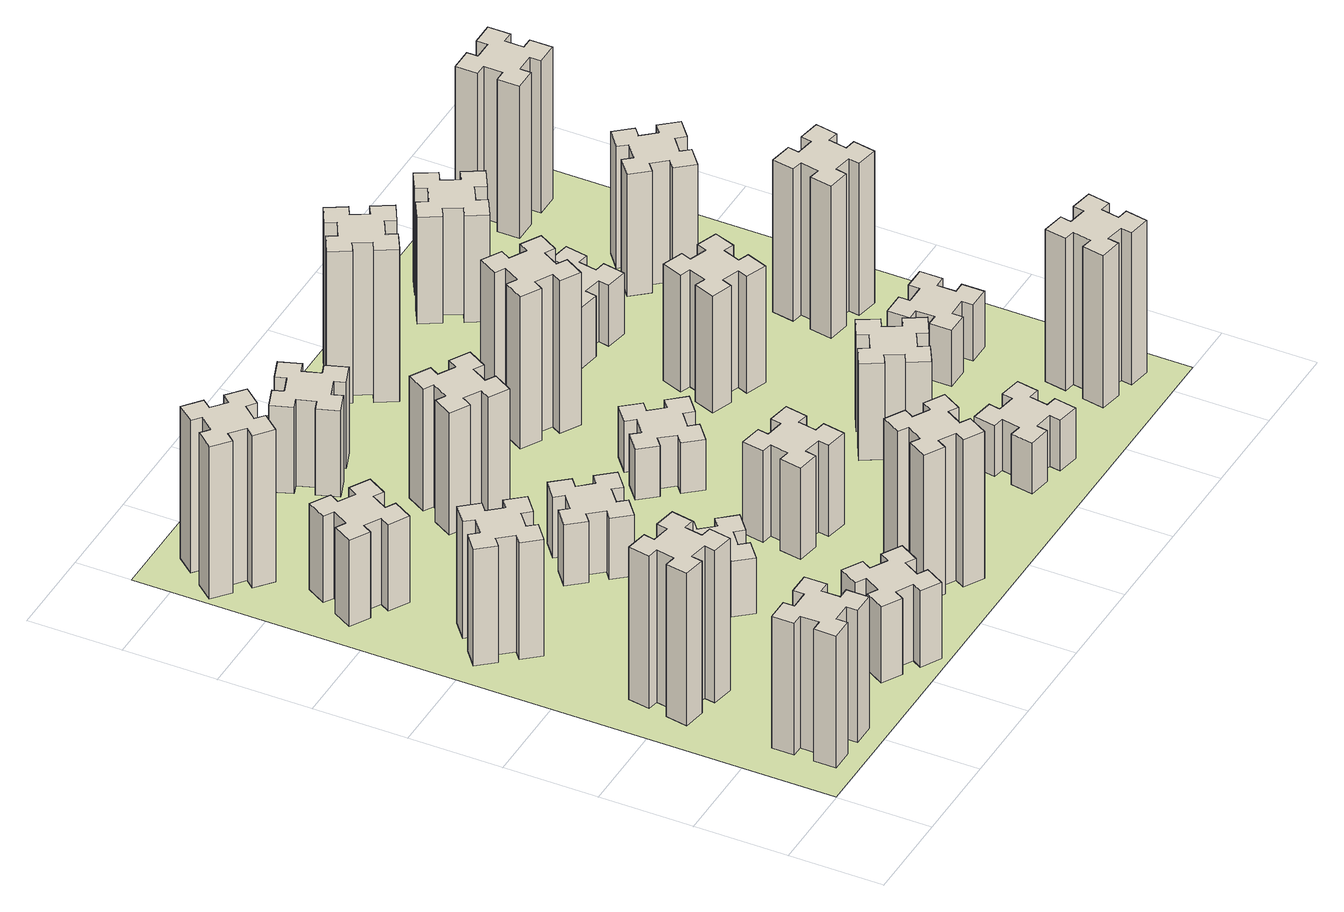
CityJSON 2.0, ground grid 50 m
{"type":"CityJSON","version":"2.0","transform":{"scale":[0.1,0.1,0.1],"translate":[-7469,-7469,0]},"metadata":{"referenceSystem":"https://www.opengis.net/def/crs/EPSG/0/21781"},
"CityObjects":{
"building1":{"type":"Building","attributes":{"class":"1000","function":"1000","usage":"1000","yearOfConstruction":2016,"roofType":"1000","measuredHeight":78,"storeysAboveGround":30,"storeysBelowGround":0},"geometry":[{"type":"Solid","lod":"1","boundaries":[[[[0,1,2,3,4,5,6,7,8,9,10,11,12,13,14,15,16,17,18,19]],[[17,16,20,21]],[[16,15,22,20]],[[15,14,23,22]],[[14,13,24,23]],[[13,12,25,24]],[[12,11,26,25]],[[11,10,27,26]],[[10,9,28,27]],[[9,8,29,28]],[[8,7,30,29]],[[7,6,31,30]],[[6,5,32,31]],[[5,4,33,32]],[[4,3,34,33]],[[3,2,35,34]],[[2,1,36,35]],[[1,0,37,36]],[[0,19,38,37]],[[19,18,39,38]],[[18,17,21,39]],[[24,25,26,27,28,29,30,31,32,33,34,35,36,37,38,39,21,20,22,23]]]]}]},
"building2":{"type":"Building","attributes":{"class":"1000","function":"1000","usage":"1000","yearOfConstruction":2016,"roofType":"1000","measuredHeight":90,"storeysAboveGround":30,"storeysBelowGround":0},"geometry":[{"type":"Solid","lod":"1","boundaries":[[[[40,41,42,43,44,45,46,47,48,49,50,51,52,53,54,55,56,57,58,59]],[[57,56,60,61]],[[56,55,62,60]],[[55,54,63,62]],[[54,53,64,63]],[[53,52,65,64]],[[52,51,66,65]],[[51,50,67,66]],[[50,49,68,67]],[[49,48,69,68]],[[48,47,70,69]],[[47,46,71,70]],[[46,45,72,71]],[[45,44,73,72]],[[44,43,74,73]],[[43,42,75,74]],[[42,41,76,75]],[[41,40,77,76]],[[40,59,78,77]],[[59,58,79,78]],[[58,57,61,79]],[[64,65,66,67,68,69,70,71,72,73,74,75,76,77,78,79,61,60,62,63]]]]}]},
"building3":{"type":"Building","attributes":{"class":"1000","function":"1000","usage":"1000","yearOfConstruction":2016,"roofType":"1000","measuredHeight":69,"storeysAboveGround":30,"storeysBelowGround":0},"geometry":[{"type":"Solid","lod":"1","boundaries":[[[[80,81,82,83,84,85,86,87,88,89,90,91,92,93,94,95,96,97,98,99]],[[97,96,100,101]],[[96,95,102,100]],[[95,94,103,102]],[[94,93,104,103]],[[93,92,105,104]],[[92,91,106,105]],[[91,90,107,106]],[[90,89,108,107]],[[89,88,109,108]],[[88,87,110,109]],[[87,86,111,110]],[[86,85,112,111]],[[85,84,113,112]],[[84,83,114,113]],[[83,82,115,114]],[[82,81,116,115]],[[81,80,117,116]],[[80,99,118,117]],[[99,98,119,118]],[[98,97,101,119]],[[104,105,106,107,108,109,110,111,112,113,114,115,116,117,118,119,101,100,102,103]]]]}]},
"building4":{"type":"Building","attributes":{"class":"1000","function":"1000","usage":"1000","yearOfConstruction":2016,"roofType":"1000","measuredHeight":51,"storeysAboveGround":30,"storeysBelowGround":0},"geometry":[{"type":"Solid","lod":"1","boundaries":[[[[120,121,122,123,124,125,126,127,128,129,130,131,132,133,134,135,136,137,138,139]],[[137,136,140,141]],[[136,135,142,140]],[[135,134,143,142]],[[134,133,144,143]],[[133,132,145,144]],[[132,131,146,145]],[[131,130,147,146]],[[130,129,148,147]],[[129,128,149,148]],[[128,127,150,149]],[[127,126,151,150]],[[126,125,152,151]],[[125,124,153,152]],[[124,123,154,153]],[[123,122,155,154]],[[122,121,156,155]],[[121,120,157,156]],[[120,139,158,157]],[[139,138,159,158]],[[138,137,141,159]],[[144,145,146,147,148,149,150,151,152,153,154,155,156,157,158,159,141,140,142,143]]]]}]},
"building5":{"type":"Building","attributes":{"class":"1000","function":"1000","usage":"1000","yearOfConstruction":2016,"roofType":"1000","measuredHeight":45,"storeysAboveGround":30,"storeysBelowGround":0},"geometry":[{"type":"Solid","lod":"1","boundaries":[[[[160,161,162,163,164,165,166,167,168,169,170,171,172,173,174,175,176,177,178,179]],[[177,176,180,181]],[[176,175,182,180]],[[175,174,183,182]],[[174,173,184,183]],[[173,172,185,184]],[[172,171,186,185]],[[171,170,187,186]],[[170,169,188,187]],[[169,168,189,188]],[[168,167,190,189]],[[167,166,191,190]],[[166,165,192,191]],[[165,164,193,192]],[[164,163,194,193]],[[163,162,195,194]],[[162,161,196,195]],[[161,160,197,196]],[[160,179,198,197]],[[179,178,199,198]],[[178,177,181,199]],[[184,185,186,187,188,189,190,191,192,193,194,195,196,197,198,199,181,180,182,183]]]]}]},
"building6":{"type":"Building","attributes":{"class":"1000","function":"1000","usage":"1000","yearOfConstruction":2016,"roofType":"1000","measuredHeight":90,"storeysAboveGround":30,"storeysBelowGround":0},"geometry":[{"type":"Solid","lod":"1","boundaries":[[[[200,201,202,203,204,205,206,207,208,209,210,211,212,213,214,215,216,217,218,219]],[[217,216,220,221]],[[216,215,222,220]],[[215,214,223,222]],[[214,213,224,223]],[[213,212,225,224]],[[212,211,226,225]],[[211,210,227,226]],[[210,209,228,227]],[[209,208,229,228]],[[208,207,230,229]],[[207,206,231,230]],[[206,205,232,231]],[[205,204,233,232]],[[204,203,234,233]],[[203,202,235,234]],[[202,201,236,235]],[[201,200,237,236]],[[200,219,238,237]],[[219,218,239,238]],[[218,217,221,239]],[[224,225,226,227,228,229,230,231,232,233,234,235,236,237,238,239,221,220,222,223]]]]}]},
"building7":{"type":"Building","attributes":{"class":"1000","function":"1000","usage":"1000","yearOfConstruction":2016,"roofType":"1000","measuredHeight":33,"storeysAboveGround":30,"storeysBelowGround":0},"geometry":[{"type":"Solid","lod":"1","boundaries":[[[[240,241,242,243,244,245,246,247,248,249,250,251,252,253,254,255,256,257,258,259]],[[257,256,260,261]],[[256,255,262,260]],[[255,254,263,262]],[[254,253,264,263]],[[253,252,265,264]],[[252,251,266,265]],[[251,250,267,266]],[[250,249,268,267]],[[249,248,269,268]],[[248,247,270,269]],[[247,246,271,270]],[[246,245,272,271]],[[245,244,273,272]],[[244,243,274,273]],[[243,242,275,274]],[[242,241,276,275]],[[241,240,277,276]],[[240,259,278,277]],[[259,258,279,278]],[[258,257,261,279]],[[264,265,266,267,268,269,270,271,272,273,274,275,276,277,278,279,261,260,262,263]]]]}]},
"building8":{"type":"Building","attributes":{"class":"1000","function":"1000","usage":"1000","yearOfConstruction":2016,"roofType":"1000","measuredHeight":36,"storeysAboveGround":30,"storeysBelowGround":0},"geometry":[{"type":"Solid","lod":"1","boundaries":[[[[280,281,282,283,284,285,286,287,288,289,290,291,292,293,294,295,296,297,298,299]],[[297,296,300,301]],[[296,295,302,300]],[[295,294,303,302]],[[294,293,304,303]],[[293,292,305,304]],[[292,291,306,305]],[[291,290,307,306]],[[290,289,308,307]],[[289,288,309,308]],[[288,287,310,309]],[[287,286,311,310]],[[286,285,312,311]],[[285,284,313,312]],[[284,283,314,313]],[[283,282,315,314]],[[282,281,316,315]],[[281,280,317,316]],[[280,299,318,317]],[[299,298,319,318]],[[298,297,301,319]],[[304,305,306,307,308,309,310,311,312,313,314,315,316,317,318,319,301,300,302,303]]]]}]},
"building9":{"type":"Building","attributes":{"class":"1000","function":"1000","usage":"1000","yearOfConstruction":2016,"roofType":"1000","measuredHeight":87,"storeysAboveGround":30,"storeysBelowGround":0},"geometry":[{"type":"Solid","lod":"1","boundaries":[[[[320,321,322,323,324,325,326,327,328,329,330,331,332,333,334,335,336,337,338,339]],[[337,336,340,341]],[[336,335,342,340]],[[335,334,343,342]],[[334,333,344,343]],[[333,332,345,344]],[[332,331,346,345]],[[331,330,347,346]],[[330,329,348,347]],[[329,328,349,348]],[[328,327,350,349]],[[327,326,351,350]],[[326,325,352,351]],[[325,324,353,352]],[[324,323,354,353]],[[323,322,355,354]],[[322,321,356,355]],[[321,320,357,356]],[[320,339,358,357]],[[339,338,359,358]],[[338,337,341,359]],[[344,345,346,347,348,349,350,351,352,353,354,355,356,357,358,359,341,340,342,343]]]]}]},
"building10":{"type":"Building","attributes":{"class":"1000","function":"1000","usage":"1000","yearOfConstruction":2016,"roofType":"1000","measuredHeight":72,"storeysAboveGround":30,"storeysBelowGround":0},"geometry":[{"type":"Solid","lod":"1","boundaries":[[[[360,361,362,363,364,365,366,367,368,369,370,371,372,373,374,375,376,377,378,379]],[[377,376,380,381]],[[376,375,382,380]],[[375,374,383,382]],[[374,373,384,383]],[[373,372,385,384]],[[372,371,386,385]],[[371,370,387,386]],[[370,369,388,387]],[[369,368,389,388]],[[368,367,390,389]],[[367,366,391,390]],[[366,365,392,391]],[[365,364,393,392]],[[364,363,394,393]],[[363,362,395,394]],[[362,361,396,395]],[[361,360,397,396]],[[360,379,398,397]],[[379,378,399,398]],[[378,377,381,399]],[[384,385,386,387,388,389,390,391,392,393,394,395,396,397,398,399,381,380,382,383]]]]}]},
"building11":{"type":"Building","attributes":{"class":"1000","function":"1000","usage":"1000","yearOfConstruction":2016,"roofType":"1000","measuredHeight":54,"storeysAboveGround":30,"storeysBelowGround":0},"geometry":[{"type":"Solid","lod":"1","boundaries":[[[[400,401,402,403,404,405,406,407,408,409,410,411,412,413,414,415,416,417,418,419]],[[417,416,420,421]],[[416,415,422,420]],[[415,414,423,422]],[[414,413,424,423]],[[413,412,425,424]],[[412,411,426,425]],[[411,410,427,426]],[[410,409,428,427]],[[409,408,429,428]],[[408,407,430,429]],[[407,406,431,430]],[[406,405,432,431]],[[405,404,433,432]],[[404,403,434,433]],[[403,402,435,434]],[[402,401,436,435]],[[401,400,437,436]],[[400,419,438,437]],[[419,418,439,438]],[[418,417,421,439]],[[424,425,426,427,428,429,430,431,432,433,434,435,436,437,438,439,421,420,422,423]]]]}]},
"building12":{"type":"Building","attributes":{"class":"1000","function":"1000","usage":"1000","yearOfConstruction":2016,"roofType":"1000","measuredHeight":51,"storeysAboveGround":30,"storeysBelowGround":0},"geometry":[{"type":"Solid","lod":"1","boundaries":[[[[440,441,442,443,444,445,446,447,448,449,450,451,452,453,454,455,456,457,458,459]],[[457,456,460,461]],[[456,455,462,460]],[[455,454,463,462]],[[454,453,464,463]],[[453,452,465,464]],[[452,451,466,465]],[[451,450,467,466]],[[450,449,468,467]],[[449,448,469,468]],[[448,447,470,469]],[[447,446,471,470]],[[446,445,472,471]],[[445,444,473,472]],[[444,443,474,473]],[[443,442,475,474]],[[442,441,476,475]],[[441,440,477,476]],[[440,459,478,477]],[[459,458,479,478]],[[458,457,461,479]],[[464,465,466,467,468,469,470,471,472,473,474,475,476,477,478,479,461,460,462,463]]]]}]},
"building13":{"type":"Building","attributes":{"class":"1000","function":"1000","usage":"1000","yearOfConstruction":2016,"roofType":"1000","measuredHeight":30,"storeysAboveGround":30,"storeysBelowGround":0},"geometry":[{"type":"Solid","lod":"1","boundaries":[[[[480,481,482,483,484,485,486,487,488,489,490,491,492,493,494,495,496,497,498,499]],[[497,496,500,501]],[[496,495,502,500]],[[495,494,503,502]],[[494,493,504,503]],[[493,492,505,504]],[[492,491,506,505]],[[491,490,507,506]],[[490,489,508,507]],[[489,488,509,508]],[[488,487,510,509]],[[487,486,511,510]],[[486,485,512,511]],[[485,484,513,512]],[[484,483,514,513]],[[483,482,515,514]],[[482,481,516,515]],[[481,480,517,516]],[[480,499,518,517]],[[499,498,519,518]],[[498,497,501,519]],[[504,505,506,507,508,509,510,511,512,513,514,515,516,517,518,519,501,500,502,503]]]]}]},
"building14":{"type":"Building","attributes":{"class":"1000","function":"1000","usage":"1000","yearOfConstruction":2016,"roofType":"1000","measuredHeight":90,"storeysAboveGround":30,"storeysBelowGround":0},"geometry":[{"type":"Solid","lod":"1","boundaries":[[[[520,521,522,523,524,525,526,527,528,529,530,531,532,533,534,535,536,537,538,539]],[[537,536,540,541]],[[536,535,542,540]],[[535,534,543,542]],[[534,533,544,543]],[[533,532,545,544]],[[532,531,546,545]],[[531,530,547,546]],[[530,529,548,547]],[[529,528,549,548]],[[528,527,550,549]],[[527,526,551,550]],[[526,525,552,551]],[[525,524,553,552]],[[524,523,554,553]],[[523,522,555,554]],[[522,521,556,555]],[[521,520,557,556]],[[520,539,558,557]],[[539,538,559,558]],[[538,537,541,559]],[[544,545,546,547,548,549,550,551,552,553,554,555,556,557,558,559,541,540,542,543]]]]}]},
"building15":{"type":"Building","attributes":{"class":"1000","function":"1000","usage":"1000","yearOfConstruction":2016,"roofType":"1000","measuredHeight":30,"storeysAboveGround":30,"storeysBelowGround":0},"geometry":[{"type":"Solid","lod":"1","boundaries":[[[[560,561,562,563,564,565,566,567,568,569,570,571,572,573,574,575,576,577,578,579]],[[577,576,580,581]],[[576,575,582,580]],[[575,574,583,582]],[[574,573,584,583]],[[573,572,585,584]],[[572,571,586,585]],[[571,570,587,586]],[[570,569,588,587]],[[569,568,589,588]],[[568,567,590,589]],[[567,566,591,590]],[[566,565,592,591]],[[565,564,593,592]],[[564,563,594,593]],[[563,562,595,594]],[[562,561,596,595]],[[561,560,597,596]],[[560,579,598,597]],[[579,578,599,598]],[[578,577,581,599]],[[584,585,586,587,588,589,590,591,592,593,594,595,596,597,598,599,581,580,582,583]]]]}]},
"building16":{"type":"Building","attributes":{"class":"1000","function":"1000","usage":"1000","yearOfConstruction":2016,"roofType":"1000","measuredHeight":90,"storeysAboveGround":30,"storeysBelowGround":0},"geometry":[{"type":"Solid","lod":"1","boundaries":[[[[600,601,602,603,604,605,606,607,608,609,610,611,612,613,614,615,616,617,618,619]],[[617,616,620,621]],[[616,615,622,620]],[[615,614,623,622]],[[614,613,624,623]],[[613,612,625,624]],[[612,611,626,625]],[[611,610,627,626]],[[610,609,628,627]],[[609,608,629,628]],[[608,607,630,629]],[[607,606,631,630]],[[606,605,632,631]],[[605,604,633,632]],[[604,603,634,633]],[[603,602,635,634]],[[602,601,636,635]],[[601,600,637,636]],[[600,619,638,637]],[[619,618,639,638]],[[618,617,621,639]],[[624,625,626,627,628,629,630,631,632,633,634,635,636,637,638,639,621,620,622,623]]]]}]},
"building17":{"type":"Building","attributes":{"class":"1000","function":"1000","usage":"1000","yearOfConstruction":2016,"roofType":"1000","measuredHeight":57,"storeysAboveGround":30,"storeysBelowGround":0},"geometry":[{"type":"Solid","lod":"1","boundaries":[[[[640,641,642,643,644,645,646,647,648,649,650,651,652,653,654,655,656,657,658,659]],[[657,656,660,661]],[[656,655,662,660]],[[655,654,663,662]],[[654,653,664,663]],[[653,652,665,664]],[[652,651,666,665]],[[651,650,667,666]],[[650,649,668,667]],[[649,648,669,668]],[[648,647,670,669]],[[647,646,671,670]],[[646,645,672,671]],[[645,644,673,672]],[[644,643,674,673]],[[643,642,675,674]],[[642,641,676,675]],[[641,640,677,676]],[[640,659,678,677]],[[659,658,679,678]],[[658,657,661,679]],[[664,665,666,667,668,669,670,671,672,673,674,675,676,677,678,679,661,660,662,663]]]]}]},
"building18":{"type":"Building","attributes":{"class":"1000","function":"1000","usage":"1000","yearOfConstruction":2016,"roofType":"1000","measuredHeight":69,"storeysAboveGround":30,"storeysBelowGround":0},"geometry":[{"type":"Solid","lod":"1","boundaries":[[[[680,681,682,683,684,685,686,687,688,689,690,691,692,693,694,695,696,697,698,699]],[[697,696,700,701]],[[696,695,702,700]],[[695,694,703,702]],[[694,693,704,703]],[[693,692,705,704]],[[692,691,706,705]],[[691,690,707,706]],[[690,689,708,707]],[[689,688,709,708]],[[688,687,710,709]],[[687,686,711,710]],[[686,685,712,711]],[[685,684,713,712]],[[684,683,714,713]],[[683,682,715,714]],[[682,681,716,715]],[[681,680,717,716]],[[680,699,718,717]],[[699,698,719,718]],[[698,697,701,719]],[[704,705,706,707,708,709,710,711,712,713,714,715,716,717,718,719,701,700,702,703]]]]}]},
"building19":{"type":"Building","attributes":{"class":"1000","function":"1000","usage":"1000","yearOfConstruction":2016,"roofType":"1000","measuredHeight":36,"storeysAboveGround":30,"storeysBelowGround":0},"geometry":[{"type":"Solid","lod":"1","boundaries":[[[[720,721,722,723,724,725,726,727,728,729,730,731,732,733,734,735,736,737,738,739]],[[737,736,740,741]],[[736,735,742,740]],[[735,734,743,742]],[[734,733,744,743]],[[733,732,745,744]],[[732,731,746,745]],[[731,730,747,746]],[[730,729,748,747]],[[729,728,749,748]],[[728,727,750,749]],[[727,726,751,750]],[[726,725,752,751]],[[725,724,753,752]],[[724,723,754,753]],[[723,722,755,754]],[[722,721,756,755]],[[721,720,757,756]],[[720,739,758,757]],[[739,738,759,758]],[[738,737,741,759]],[[744,745,746,747,748,749,750,751,752,753,754,755,756,757,758,759,741,740,742,743]]]]}]},
"building20":{"type":"Building","attributes":{"class":"1000","function":"1000","usage":"1000","yearOfConstruction":2016,"roofType":"1000","measuredHeight":90,"storeysAboveGround":30,"storeysBelowGround":0},"geometry":[{"type":"Solid","lod":"1","boundaries":[[[[760,761,762,763,764,765,766,767,768,769,770,771,772,773,774,775,776,777,778,779]],[[777,776,780,781]],[[776,775,782,780]],[[775,774,783,782]],[[774,773,784,783]],[[773,772,785,784]],[[772,771,786,785]],[[771,770,787,786]],[[770,769,788,787]],[[769,768,789,788]],[[768,767,790,789]],[[767,766,791,790]],[[766,765,792,791]],[[765,764,793,792]],[[764,763,794,793]],[[763,762,795,794]],[[762,761,796,795]],[[761,760,797,796]],[[760,779,798,797]],[[779,778,799,798]],[[778,777,781,799]],[[784,785,786,787,788,789,790,791,792,793,794,795,796,797,798,799,781,780,782,783]]]]}]},
"building21":{"type":"Building","attributes":{"class":"1000","function":"1000","usage":"1000","yearOfConstruction":2016,"roofType":"1000","measuredHeight":33,"storeysAboveGround":30,"storeysBelowGround":0},"geometry":[{"type":"Solid","lod":"1","boundaries":[[[[800,801,802,803,804,805,806,807,808,809,810,811,812,813,814,815,816,817,818,819]],[[817,816,820,821]],[[816,815,822,820]],[[815,814,823,822]],[[814,813,824,823]],[[813,812,825,824]],[[812,811,826,825]],[[811,810,827,826]],[[810,809,828,827]],[[809,808,829,828]],[[808,807,830,829]],[[807,806,831,830]],[[806,805,832,831]],[[805,804,833,832]],[[804,803,834,833]],[[803,802,835,834]],[[802,801,836,835]],[[801,800,837,836]],[[800,819,838,837]],[[819,818,839,838]],[[818,817,821,839]],[[824,825,826,827,828,829,830,831,832,833,834,835,836,837,838,839,821,820,822,823]]]]}]},
"building22":{"type":"Building","attributes":{"class":"1000","function":"1000","usage":"1000","yearOfConstruction":2016,"roofType":"1000","measuredHeight":63,"storeysAboveGround":30,"storeysBelowGround":0},"geometry":[{"type":"Solid","lod":"1","boundaries":[[[[840,841,842,843,844,845,846,847,848,849,850,851,852,853,854,855,856,857,858,859]],[[857,856,860,861]],[[856,855,862,860]],[[855,854,863,862]],[[854,853,864,863]],[[853,852,865,864]],[[852,851,866,865]],[[851,850,867,866]],[[850,849,868,867]],[[849,848,869,868]],[[848,847,870,869]],[[847,846,871,870]],[[846,845,872,871]],[[845,844,873,872]],[[844,843,874,873]],[[843,842,875,874]],[[842,841,876,875]],[[841,840,877,876]],[[840,859,878,877]],[[859,858,879,878]],[[858,857,861,879]],[[864,865,866,867,868,869,870,871,872,873,874,875,876,877,878,879,861,860,862,863]]]]}]},
"building23":{"type":"Building","attributes":{"class":"1000","function":"1000","usage":"1000","yearOfConstruction":2016,"roofType":"1000","measuredHeight":90,"storeysAboveGround":30,"storeysBelowGround":0},"geometry":[{"type":"Solid","lod":"1","boundaries":[[[[880,881,882,883,884,885,886,887,888,889,890,891,892,893,894,895,896,897,898,899]],[[897,896,900,901]],[[896,895,902,900]],[[895,894,903,902]],[[894,893,904,903]],[[893,892,905,904]],[[892,891,906,905]],[[891,890,907,906]],[[890,889,908,907]],[[889,888,909,908]],[[888,887,910,909]],[[887,886,911,910]],[[886,885,912,911]],[[885,884,913,912]],[[884,883,914,913]],[[883,882,915,914]],[[882,881,916,915]],[[881,880,917,916]],[[880,899,918,917]],[[899,898,919,918]],[[898,897,901,919]],[[904,905,906,907,908,909,910,911,912,913,914,915,916,917,918,919,901,900,902,903]]]]}]},
"building24":{"type":"Building","attributes":{"class":"1000","function":"1000","usage":"1000","yearOfConstruction":2016,"roofType":"1000","measuredHeight":72,"storeysAboveGround":30,"storeysBelowGround":0},"geometry":[{"type":"Solid","lod":"1","boundaries":[[[[920,921,922,923,924,925,926,927,928,929,930,931,932,933,934,935,936,937,938,939]],[[937,936,940,941]],[[936,935,942,940]],[[935,934,943,942]],[[934,933,944,943]],[[933,932,945,944]],[[932,931,946,945]],[[931,930,947,946]],[[930,929,948,947]],[[929,928,949,948]],[[928,927,950,949]],[[927,926,951,950]],[[926,925,952,951]],[[925,924,953,952]],[[924,923,954,953]],[[923,922,955,954]],[[922,921,956,955]],[[921,920,957,956]],[[920,939,958,957]],[[939,938,959,958]],[[938,937,941,959]],[[944,945,946,947,948,949,950,951,952,953,954,955,956,957,958,959,941,940,942,943]]]]}]},
"building25":{"type":"Building","attributes":{"class":"1000","function":"1000","usage":"1000","yearOfConstruction":2016,"roofType":"1000","measuredHeight":90,"storeysAboveGround":30,"storeysBelowGround":0},"geometry":[{"type":"Solid","lod":"1","boundaries":[[[[960,961,962,963,964,965,966,967,968,969,970,971,972,973,974,975,976,977,978,979]],[[977,976,980,981]],[[976,975,982,980]],[[975,974,983,982]],[[974,973,984,983]],[[973,972,985,984]],[[972,971,986,985]],[[971,970,987,986]],[[970,969,988,987]],[[969,968,989,988]],[[968,967,990,989]],[[967,966,991,990]],[[966,965,992,991]],[[965,964,993,992]],[[964,963,994,993]],[[963,962,995,994]],[[962,961,996,995]],[[961,960,997,996]],[[960,979,998,997]],[[979,978,999,998]],[[978,977,981,999]],[[984,985,986,987,988,989,990,991,992,993,994,995,996,997,998,999,981,980,982,983]]]]}]},
"landuse1":{"type":"LandUse","attributes":{"name":"plot1","function":"1010"},"geometry":[{"type":"MultiSurface","lod":"1","boundaries":[[[1000,1001,1002,1003]]]}]}
},
"vertices":[
[265,325,0],[265,225,0],[205,225,0],[205,105,0],[325,105,0],[325,165,0],[425,165,0],[425,105,0],[545,105,0],[545,225,0],[485,225,0],[485,325,0],[545,325,0],[545,445,0],[425,445,0],[425,385,0],[325,385,0],[325,445,0],[205,445,0],[205,325,0],[325,385,780],[325,445,780],[425,385,780],[425,445,780],[545,445,780],[545,325,780],[485,325,780],[485,225,780],[545,225,780],[545,105,780],[425,105,780],[425,165,780],[325,165,780],[325,105,780],[205,105,780],[205,225,780],[265,225,780],[265,325,780],[205,325,780],[205,445,780],
[307,916,0],[405,898,0],[395,839,0],[513,818,0],[534,937,0],[475,947,0],[492,1045,0],[551,1035,0],[572,1153,0],[454,1174,0],[444,1115,0],[345,1132,0],[356,1191,0],[237,1212,0],[217,1094,0],[276,1084,0],[258,985,0],[199,996,0],[178,877,0],[297,857,0],[258,985,900],[199,996,900],[276,1084,900],[217,1094,900],[237,1212,900],[356,1191,900],[345,1132,900],[444,1115,900],[454,1174,900],[572,1153,900],[551,1035,900],[492,1045,900],[475,947,900],[534,937,900],[513,818,900],[395,839,900],[405,898,900],[307,916,900],[297,857,900],[178,877,900],
[492,1988,0],[427,2064,0],[473,2103,0],[396,2195,0],[304,2118,0],[343,2072,0],[266,2007,0],[228,2053,0],[136,1976,0],[213,1884,0],[259,1923,0],[323,1846,0],[277,1808,0],[354,1716,0],[446,1793,0],[408,1839,0],[484,1903,0],[523,1857,0],[615,1934,0],[538,2026,0],[484,1903,690],[523,1857,690],[408,1839,690],[446,1793,690],[354,1716,690],[277,1808,690],[323,1846,690],[259,1923,690],[213,1884,690],[136,1976,690],[228,2053,690],[266,2007,690],[343,2072,690],[304,2118,690],[396,2195,690],[473,2103,690],[427,2064,690],[492,1988,690],[538,2026,690],[615,1934,690],
[446,2597,0],[496,2684,0],[548,2654,0],[608,2758,0],[504,2818,0],[474,2766,0],[387,2816,0],[417,2868,0],[313,2928,0],[253,2824,0],[305,2794,0],[255,2707,0],[203,2737,0],[143,2633,0],[247,2573,0],[277,2625,0],[364,2575,0],[334,2523,0],[438,2463,0],[498,2567,0],[364,2575,510],[334,2523,510],[277,2625,510],[247,2573,510],[143,2633,510],[203,2737,510],[255,2707,510],[305,2794,510],[253,2824,510],[313,2928,510],[417,2868,510],[387,2816,510],[474,2766,510],[504,2818,510],[608,2758,510],[548,2654,510],[496,2684,510],[446,2597,510],[498,2567,510],[438,2463,510],
[1214,346,0],[1127,396,0],[1157,448,0],[1053,508,0],[993,404,0],[1045,374,0],[995,287,0],[943,317,0],[883,213,0],[987,153,0],[1017,205,0],[1104,155,0],[1074,103,0],[1178,43,0],[1238,147,0],[1186,177,0],[1236,264,0],[1288,234,0],[1348,338,0],[1244,398,0],[1236,264,450],[1288,234,450],[1186,177,450],[1238,147,450],[1178,43,450],[1074,103,450],[1104,155,450],[1017,205,450],[987,153,450],[883,213,450],[943,317,450],[995,287,450],[1045,374,450],[993,404,450],[1053,508,450],[1157,448,450],[1127,396,450],[1214,346,450],[1244,398,450],[1348,338,450],
[384,3387,0],[308,3452,0],[346,3498,0],[254,3575,0],[177,3483,0],[223,3444,0],[159,3368,0],[113,3406,0],[36,3314,0],[128,3237,0],[166,3283,0],[243,3219,0],[204,3173,0],[296,3096,0],[373,3188,0],[327,3226,0],[392,3303,0],[438,3264,0],[515,3356,0],[423,3433,0],[392,3303,900],[438,3264,900],[327,3226,900],[373,3188,900],[296,3096,900],[204,3173,900],[243,3219,900],[166,3283,900],[128,3237,900],[36,3314,900],[113,3406,900],[159,3368,900],[223,3444,900],[177,3483,900],[254,3575,900],[346,3498,900],[308,3452,900],[384,3387,900],[423,3433,900],[515,3356,900],
[1083,1332,0],[1006,1267,0],[968,1313,0],[876,1236,0],[953,1144,0],[999,1183,0],[1063,1106,0],[1017,1068,0],[1094,976,0],[1186,1053,0],[1148,1099,0],[1224,1163,0],[1263,1117,0],[1355,1194,0],[1278,1286,0],[1232,1248,0],[1167,1324,0],[1213,1363,0],[1136,1455,0],[1044,1378,0],[1167,1324,330],[1213,1363,330],[1232,1248,330],[1278,1286,330],[1355,1194,330],[1263,1117,330],[1224,1163,330],[1148,1099,330],[1186,1053,330],[1094,976,330],[1017,1068,330],[1063,1106,330],[999,1183,330],[953,1144,330],[876,1236,330],[968,1313,330],[1006,1267,330],[1083,1332,330],[1044,1378,330],[1136,1455,330],
[1083,1972,0],[1006,1907,0],[968,1953,0],[876,1876,0],[953,1784,0],[999,1823,0],[1063,1746,0],[1017,1708,0],[1094,1616,0],[1186,1693,0],[1148,1739,0],[1224,1803,0],[1263,1757,0],[1355,1834,0],[1278,1926,0],[1232,1888,0],[1167,1964,0],[1213,2003,0],[1136,2095,0],[1044,2018,0],[1167,1964,360],[1213,2003,360],[1232,1888,360],[1278,1926,360],[1355,1834,360],[1263,1757,360],[1224,1803,360],[1148,1739,360],[1186,1693,360],[1094,1616,360],[1017,1708,360],[1063,1746,360],[999,1823,360],[953,1784,360],[876,1876,360],[968,1953,360],[1006,1907,360],[1083,1972,360],[1044,2018,360],[1136,2095,360],
[1657,305,0],[1744,255,0],[1714,203,0],[1818,143,0],[1878,247,0],[1826,277,0],[1876,364,0],[1928,334,0],[1988,438,0],[1884,498,0],[1854,446,0],[1767,496,0],[1797,548,0],[1693,608,0],[1633,504,0],[1685,474,0],[1635,387,0],[1583,417,0],[1523,313,0],[1627,253,0],[1635,387,870],[1583,417,870],[1685,474,870],[1633,504,870],[1693,608,870],[1797,548,870],[1767,496,870],[1854,446,870],[1884,498,870],[1988,438,870],[1928,334,870],[1876,364,870],[1826,277,870],[1878,247,870],[1818,143,870],[1714,203,870],[1744,255,870],[1657,305,870],[1627,253,870],[1523,313,870],
[1314,2666,0],[1227,2716,0],[1257,2768,0],[1153,2828,0],[1093,2724,0],[1145,2694,0],[1095,2607,0],[1043,2637,0],[983,2533,0],[1087,2473,0],[1117,2525,0],[1204,2475,0],[1174,2423,0],[1278,2363,0],[1338,2467,0],[1286,2497,0],[1336,2584,0],[1388,2554,0],[1448,2658,0],[1344,2718,0],[1336,2584,720],[1388,2554,720],[1286,2497,720],[1338,2467,720],[1278,2363,720],[1174,2423,720],[1204,2475,720],[1117,2525,720],[1087,2473,720],[983,2533,720],[1043,2637,720],[1095,2607,720],[1145,2694,720],[1093,2724,720],[1153,2828,720],[1257,2768,720],[1227,2716,720],[1314,2666,720],[1344,2718,720],[1448,2658,720],
[1855,1047,0],[1872,1145,0],[1931,1135,0],[1952,1253,0],[1834,1274,0],[1824,1215,0],[1725,1232,0],[1736,1291,0],[1617,1312,0],[1597,1194,0],[1656,1184,0],[1638,1085,0],[1579,1096,0],[1558,977,0],[1677,957,0],[1687,1016,0],[1785,998,0],[1775,939,0],[1893,918,0],[1914,1037,0],[1785,998,540],[1775,939,540],[1687,1016,540],[1677,957,540],[1558,977,540],[1579,1096,540],[1638,1085,540],[1656,1184,540],[1597,1194,540],[1617,1312,540],[1736,1291,540],[1725,1232,540],[1824,1215,540],[1834,1274,540],[1952,1253,540],[1931,1135,540],[1872,1145,540],[1855,1047,540],[1914,1037,540],[1893,918,540],
[1125,3456,0],[1031,3422,0],[1010,3478,0],[897,3437,0],[939,3324,0],[995,3345,0],[1029,3251,0],[973,3230,0],[1014,3117,0],[1127,3159,0],[1106,3215,0],[1200,3249,0],[1220,3193,0],[1333,3234,0],[1292,3347,0],[1236,3326,0],[1202,3420,0],[1258,3440,0],[1217,3553,0],[1104,3512,0],[1202,3420,510],[1258,3440,510],[1236,3326,510],[1292,3347,510],[1333,3234,510],[1220,3193,510],[1200,3249,510],[1106,3215,510],[1127,3159,510],[1014,3117,510],[973,3230,510],[1029,3251,510],[995,3345,510],[939,3324,510],[897,3437,510],[1010,3478,510],[1031,3422,510],[1125,3456,510],[1104,3512,510],[1217,3553,510],
[1972,1888,0],[1907,1964,0],[1953,2003,0],[1876,2095,0],[1784,2018,0],[1823,1972,0],[1746,1907,0],[1708,1953,0],[1616,1876,0],[1693,1784,0],[1739,1823,0],[1803,1746,0],[1757,1708,0],[1834,1616,0],[1926,1693,0],[1888,1739,0],[1964,1803,0],[2003,1757,0],[2095,1834,0],[2018,1926,0],[1964,1803,300],[2003,1757,300],[1888,1739,300],[1926,1693,300],[1834,1616,300],[1757,1708,300],[1803,1746,300],[1739,1823,300],[1693,1784,300],[1616,1876,300],[1708,1953,300],[1746,1907,300],[1823,1972,300],[1784,2018,300],[1876,2095,300],[1953,2003,300],[1907,1964,300],[1972,1888,300],[2018,1926,300],[2095,1834,300],
[2026,2497,0],[2076,2584,0],[2128,2554,0],[2188,2658,0],[2084,2718,0],[2054,2666,0],[1967,2716,0],[1997,2768,0],[1893,2828,0],[1833,2724,0],[1885,2694,0],[1835,2607,0],[1783,2637,0],[1723,2533,0],[1827,2473,0],[1857,2525,0],[1944,2475,0],[1914,2423,0],[2018,2363,0],[2078,2467,0],[1944,2475,900],[1914,2423,900],[1857,2525,900],[1827,2473,900],[1723,2533,900],[1783,2637,900],[1835,2607,900],[1885,2694,900],[1833,2724,900],[1893,2828,900],[1997,2768,900],[1967,2716,900],[2054,2666,900],[2084,2718,900],[2188,2658,900],[2128,2554,900],[2076,2584,900],[2026,2497,900],[2078,2467,900],[2018,2363,900],
[2596,444,0],[2578,345,0],[2519,356,0],[2498,237,0],[2617,217,0],[2627,276,0],[2725,258,0],[2715,199,0],[2833,178,0],[2854,297,0],[2795,307,0],[2812,405,0],[2871,395,0],[2892,513,0],[2774,534,0],[2764,475,0],[2665,492,0],[2676,551,0],[2557,572,0],[2537,454,0],[2665,492,300],[2676,551,300],[2764,475,300],[2774,534,300],[2892,513,300],[2871,395,300],[2812,405,300],[2795,307,300],[2854,297,300],[2833,178,300],[2715,199,300],[2725,258,300],[2627,276,300],[2617,217,300],[2498,237,300],[2519,356,300],[2578,345,300],[2596,444,300],[2537,454,300],[2557,572,300],
[1844,3556,0],[1757,3506,0],[1727,3558,0],[1623,3498,0],[1683,3394,0],[1735,3424,0],[1785,3337,0],[1733,3307,0],[1793,3203,0],[1897,3263,0],[1867,3315,0],[1954,3365,0],[1984,3313,0],[2088,3373,0],[2028,3477,0],[1976,3447,0],[1926,3534,0],[1978,3564,0],[1918,3668,0],[1814,3608,0],[1926,3534,900],[1978,3564,900],[1976,3447,900],[2028,3477,900],[2088,3373,900],[1984,3313,900],[1954,3365,900],[1867,3315,900],[1897,3263,900],[1793,3203,900],[1733,3307,900],[1785,3337,900],[1735,3424,900],[1683,3394,900],[1623,3498,900],[1727,3558,900],[1757,3506,900],[1844,3556,900],[1814,3608,900],[1918,3668,900],
[2584,1136,0],[2497,1086,0],[2467,1138,0],[2363,1078,0],[2423,974,0],[2475,1004,0],[2525,917,0],[2473,887,0],[2533,783,0],[2637,843,0],[2607,895,0],[2694,945,0],[2724,893,0],[2828,953,0],[2768,1057,0],[2716,1027,0],[2666,1114,0],[2718,1144,0],[2658,1248,0],[2554,1188,0],[2666,1114,570],[2718,1144,570],[2716,1027,570],[2768,1057,570],[2828,953,570],[2724,893,570],[2694,945,570],[2607,895,570],[2637,843,570],[2533,783,570],[2473,887,570],[2525,917,570],[2475,1004,570],[2423,974,570],[2363,1078,570],[2467,1138,570],[2497,1086,570],[2584,1136,570],[2554,1188,570],[2658,1248,570],
[2682,1871,0],[2716,1965,0],[2772,1944,0],[2813,2057,0],[2700,2098,0],[2680,2042,0],[2586,2076,0],[2607,2132,0],[2494,2173,0],[2453,2060,0],[2509,2040,0],[2475,1946,0],[2419,1967,0],[2377,1854,0],[2490,1813,0],[2511,1869,0],[2605,1835,0],[2584,1779,0],[2697,1737,0],[2738,1850,0],[2605,1835,690],[2584,1779,690],[2511,1869,690],[2490,1813,690],[2377,1854,690],[2419,1967,690],[2475,1946,690],[2509,2040,690],[2453,2060,690],[2494,2173,690],[2607,2132,690],[2586,2076,690],[2680,2042,690],[2700,2098,690],[2813,2057,690],[2772,1944,690],[2716,1965,690],[2682,1871,690],[2738,1850,690],[2697,1737,690],
[2664,2795,0],[2565,2812,0],[2576,2871,0],[2457,2892,0],[2437,2774,0],[2496,2764,0],[2478,2665,0],[2419,2676,0],[2398,2557,0],[2517,2537,0],[2527,2596,0],[2625,2578,0],[2615,2519,0],[2733,2498,0],[2754,2617,0],[2695,2627,0],[2712,2725,0],[2771,2715,0],[2792,2833,0],[2674,2854,0],[2712,2725,360],[2771,2715,360],[2695,2627,360],[2754,2617,360],[2733,2498,360],[2615,2519,360],[2625,2578,360],[2527,2596,360],[2517,2537,360],[2398,2557,360],[2419,2676,360],[2478,2665,360],[2496,2764,360],[2437,2774,360],[2457,2892,360],[2576,2871,360],[2565,2812,360],[2664,2795,360],[2674,2854,360],[2792,2833,360],
[3336,444,0],[3318,345,0],[3259,356,0],[3238,237,0],[3357,217,0],[3367,276,0],[3465,258,0],[3455,199,0],[3573,178,0],[3594,297,0],[3535,307,0],[3552,405,0],[3611,395,0],[3632,513,0],[3514,534,0],[3504,475,0],[3405,492,0],[3416,551,0],[3297,572,0],[3277,454,0],[3405,492,900],[3416,551,900],[3504,475,900],[3514,534,900],[3632,513,900],[3611,395,900],[3552,405,900],[3535,307,900],[3594,297,900],[3573,178,900],[3455,199,900],[3465,258,900],[3367,276,900],[3357,217,900],[3238,237,900],[3259,356,900],[3318,345,900],[3336,444,900],[3277,454,900],[3297,572,900],
[3185,1005,0],[3285,1005,0],[3285,945,0],[3405,945,0],[3405,1065,0],[3345,1065,0],[3345,1165,0],[3405,1165,0],[3405,1285,0],[3285,1285,0],[3285,1225,0],[3185,1225,0],[3185,1285,0],[3065,1285,0],[3065,1165,0],[3125,1165,0],[3125,1065,0],[3065,1065,0],[3065,945,0],[3185,945,0],[3125,1065,330],[3065,1065,330],[3125,1165,330],[3065,1165,330],[3065,1285,330],[3185,1285,330],[3185,1225,330],[3285,1225,330],[3285,1285,330],[3405,1285,330],[3405,1165,330],[3345,1165,330],[3345,1065,330],[3405,1065,330],[3405,945,330],[3285,945,330],[3285,1005,330],[3185,1005,330],[3185,945,330],[3065,945,330],
[2716,3347,0],[2666,3434,0],[2718,3464,0],[2658,3568,0],[2554,3508,0],[2584,3456,0],[2497,3406,0],[2467,3458,0],[2363,3398,0],[2423,3294,0],[2475,3324,0],[2525,3237,0],[2473,3207,0],[2533,3103,0],[2637,3163,0],[2607,3215,0],[2694,3265,0],[2724,3213,0],[2828,3273,0],[2768,3377,0],[2694,3265,630],[2724,3213,630],[2607,3215,630],[2637,3163,630],[2533,3103,630],[2473,3207,630],[2525,3237,630],[2475,3324,630],[2423,3294,630],[2363,3398,630],[2467,3458,630],[2497,3406,630],[2584,3456,630],[2554,3508,630],[2658,3568,630],[2718,3464,630],[2666,3434,630],[2716,3347,630],[2768,3377,630],[2828,3273,630],
[3267,1656,0],[3365,1638,0],[3355,1579,0],[3473,1558,0],[3494,1677,0],[3435,1687,0],[3452,1785,0],[3511,1775,0],[3532,1893,0],[3414,1914,0],[3404,1855,0],[3305,1872,0],[3316,1931,0],[3197,1952,0],[3177,1834,0],[3236,1824,0],[3218,1725,0],[3159,1736,0],[3138,1617,0],[3257,1597,0],[3218,1725,900],[3159,1736,900],[3236,1824,900],[3177,1834,900],[3197,1952,900],[3316,1931,900],[3305,1872,900],[3404,1855,900],[3414,1914,900],[3532,1893,900],[3511,1775,900],[3452,1785,900],[3435,1687,900],[3494,1677,900],[3473,1558,900],[3355,1579,900],[3365,1638,900],[3267,1656,900],[3257,1597,900],[3138,1617,900],
[3119,2563,0],[3183,2486,0],[3137,2448,0],[3214,2356,0],[3306,2433,0],[3268,2479,0],[3344,2543,0],[3383,2497,0],[3475,2574,0],[3398,2666,0],[3352,2628,0],[3287,2704,0],[3333,2743,0],[3256,2835,0],[3164,2758,0],[3203,2712,0],[3126,2647,0],[3088,2693,0],[2996,2616,0],[3073,2524,0],[3126,2647,720],[3088,2693,720],[3203,2712,720],[3164,2758,720],[3256,2835,720],[3333,2743,720],[3287,2704,720],[3352,2628,720],[3398,2666,720],[3475,2574,720],[3383,2497,720],[3344,2543,720],[3268,2479,720],[3306,2433,720],[3214,2356,720],[3137,2448,720],[3183,2486,720],[3119,2563,720],[3073,2524,720],[2996,2616,720],
[3285,3325,0],[3385,3325,0],[3385,3265,0],[3505,3265,0],[3505,3385,0],[3445,3385,0],[3445,3485,0],[3505,3485,0],[3505,3605,0],[3385,3605,0],[3385,3545,0],[3285,3545,0],[3285,3605,0],[3165,3605,0],[3165,3485,0],[3225,3485,0],[3225,3385,0],[3165,3385,0],[3165,3265,0],[3285,3265,0],[3225,3385,900],[3165,3385,900],[3225,3485,900],[3165,3485,900],[3165,3605,900],[3285,3605,900],[3285,3545,900],[3385,3545,900],[3385,3605,900],[3505,3605,900],[3505,3485,900],[3445,3485,900],[3445,3385,900],[3505,3385,900],[3505,3265,900],[3385,3265,900],[3385,3325,900],[3285,3325,900],[3285,3265,900],[3165,3265,900],
[5,3705,0],[3705,3705,0],[3705,5,0],[5,5,0]
]}
